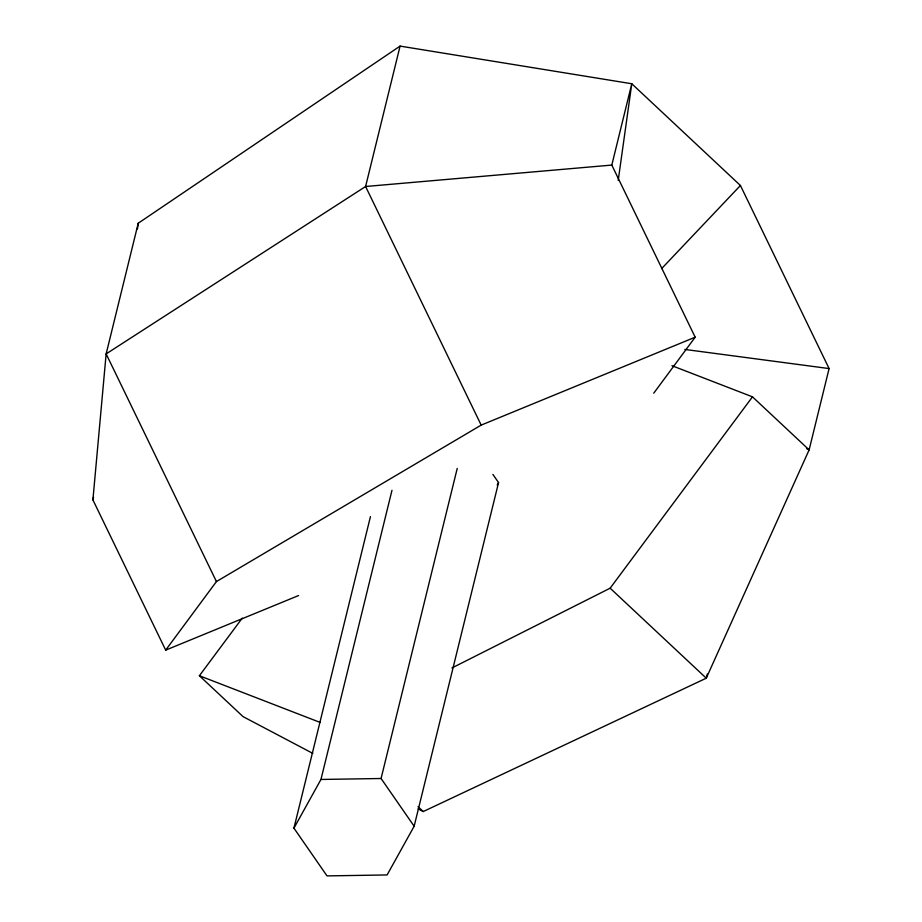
<?xml version="1.0" encoding="UTF-8"?>
<svg xmlns="http://www.w3.org/2000/svg" width="922" height="922" viewBox="0 0 922 922"><rect width="100%" height="100%" fill="white"/><g stroke="black" fill="none" stroke-linecap="round" stroke-linejoin="round"><path stroke-width="1.38" d="M298.59 595.543L165.683 650.137L92.903 499.885L106.145 353.898L138.242 223.228L400.079 46.1L631.777 83.752L740.424 185.495L829.097 368.57L809.124 449.89L706.264 678.189L423.233 811.556L418.15 808.882M137.447 228.921L138.242 223.228M618.201 180.47L631.777 83.752L611.805 165.073L695.176 337.198L653.733 393.198M92.903 499.885L93.571 497.142M400.079 46.1L365.596 186.498L481.18 425.111L216.428 581.575L165.683 650.137M492.913 474.427L498.56 482.575L414.151 826.239L387.113 874.943L327.01 875.9L293.934 828.152L370.448 516.62M293.934 828.152L320.96 779.459L391.988 490.274M414.151 826.239L381.074 778.502L457.243 468.364M707.289 674.017L706.264 678.189L610.145 588.19L451.941 667.966M497.177 485.076L498.56 482.575M312.846 753.401L243.062 716.625L199.394 675.734L242.267 618.109M610.145 588.19L752.479 396.84L809.124 449.89L806.589 448.553M661.685 268.544L740.424 185.495M481.18 425.111L695.176 337.198M611.805 165.073L365.596 186.498L106.145 353.898L216.428 581.575M320.96 779.459L381.074 778.502M684.873 349.438L829.097 368.57M671.954 365.7L752.479 396.84M199.394 675.734L320.188 722.445M418.023 806.681L423.233 811.556"/></g></svg>
